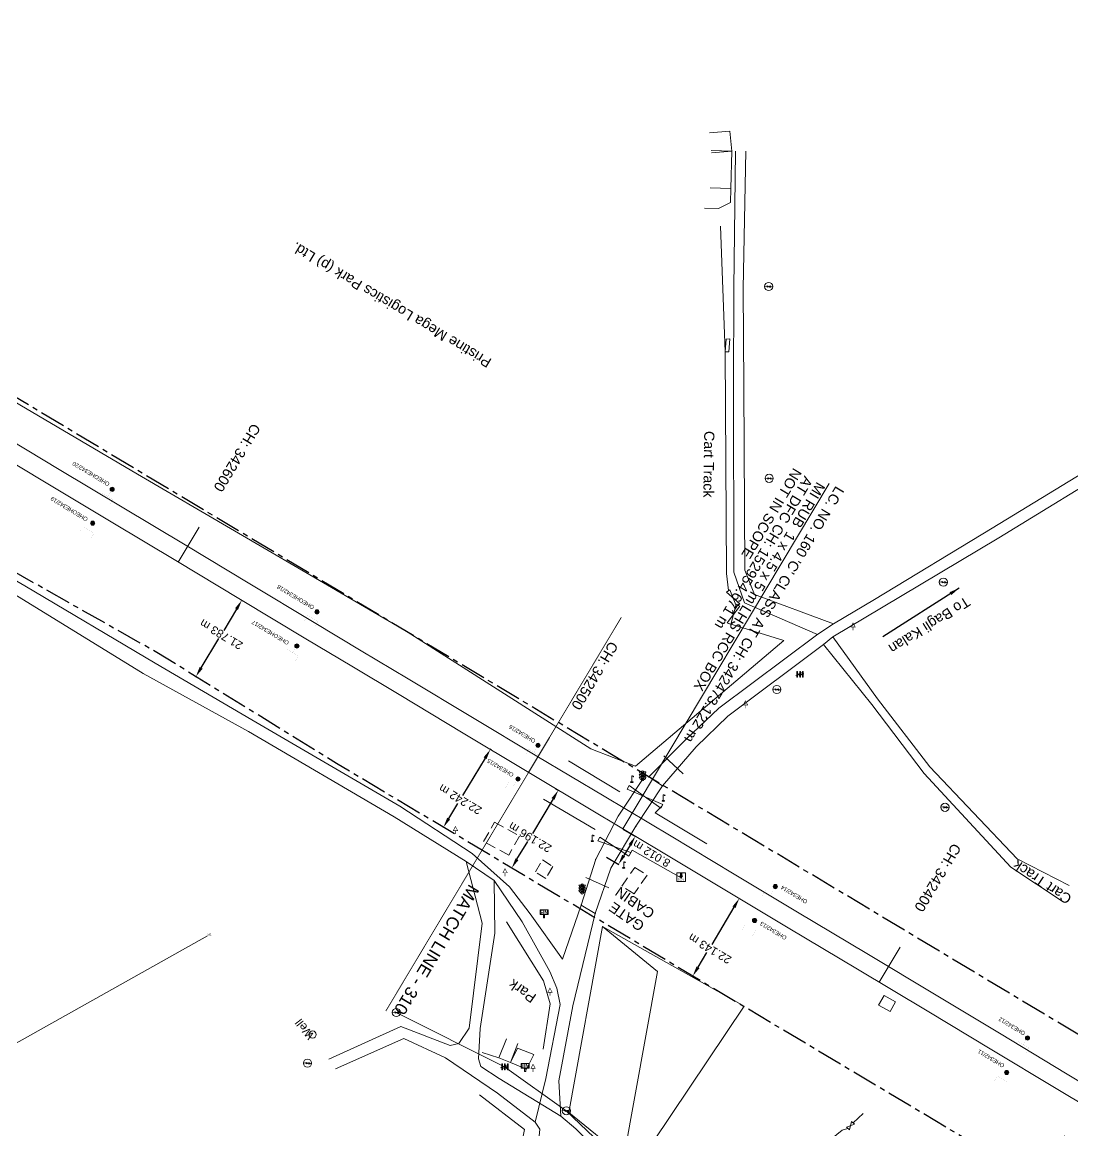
# Model space of a CAD drawing. Header units: metres. Extents: x 593168 to 611286, y 3401475 to 3412398.
# Drawn here: x 608994.7 to 609251.9, y 3402719.2 to 3402990.6 of the extents above; entities that cross this region are included whole.
import ezdxf
from ezdxf.enums import TextEntityAlignment as Align

# ---------------------------------------------------------------- set-up
doc = ezdxf.new("R2010")
doc.units = ezdxf.units.M
doc.header["$MEASUREMENT"] = 0
for name, pattern in [('CENTER', [2, 1.25, -0.25, 0.25, -0.25]), ('DASHED', [0.75, 0.5, -0.25]), ('PHANTOM2', [1.25, 0.625, -0.125, 0.125, -0.125, 0.125, -0.125])]:
    doc.linetypes.add(name, pattern=pattern)
doc.layers.get('Defpoints').update_dxf_attribs({"lineweight": 0})
for name, color, linetype, lineweight in [('Advertisement Board', 251, 'Continuous', 0), ('Arch', 7, 'Continuous', 0), ('Cart Track', 34, 'Continuous', 0), ('Commercial Building Pucca', 251, 'Continuous', 0), ('Compound Wall', 251, 'Continuous', 0), ('DFCC BOUNDARY', 6, 'CENTER', 0), ('Electric Pole', 251, 'Continuous', 0), ('Existing IR Chainage', 7, 'Continuous', 0), ('Existing IR Track', 7, 'Continuous', 0), ('Fence', 251, 'F-LINE', 0), ('Gate', 251, 'Continuous', 0), ('GIUP', 251, 'Continuous', 0), ('Govt buliding', 251, 'Continuous', 0), ('Grill', 251, 'Continuous', 0), ('Lamp_Post', 251, 'Continuous', 0), ('LC DETAILS IN PLAN', 7, 'Continuous', 0), ('Name Board', 251, 'Continuous', 0), ('OHE MAST', 8, 'Continuous', 0), ('OHE MAST TEXT', 8, 'Continuous', 0), ('Parking Area', 251, 'Continuous', 0), ('Pavers', 7, 'Continuous', 0), ('Pow_Line', 134, 'Continuous', 0), ('PROPOSED DFCC TRACK', 1, 'Continuous', 0), ('Religious_Place', 251, 'Continuous', 0), ('Residential Building Pucca', 251, 'Continuous', 0), ('Side Details', 251, 'Continuous', 0), ('Sign Board', 251, 'Continuous', 0), ('Subroad Edge', 34, 'Continuous', 0), ('Text1', 251, 'Continuous', 0), ('Transformer', 251, 'Continuous', 0), ('Trolley Stand', 251, 'Continuous', 0), ('Village Area', 251, 'Continuous', 0), ('Village Area text', 251, 'Continuous', 0), ('Well', 5, 'Continuous', 0)]:
    doc.layers.add(name, color=color, linetype=linetype, lineweight=lineweight)
doc.layers.add('Existing Railway Boundary', color=7, linetype='CENTER')
doc.layers.add('MATCH LINE', color=7, linetype='Continuous')
doc.styles.add('CUT-FILL', font='cut-fill.shx', dxfattribs={"height": 2})
doc.styles.add('NB', font='swissbo.ttf', dxfattribs={"height": 1.5})
doc.styles.get("Standard").update_dxf_attribs({"font": 'arial.ttf'})
doc.styles.add('Style-Arial', font='arial.ttf')
doc.linetypes.add('F-LINE', pattern='A,0.6,["X",Standard,S=0.3,R=0,X=0,Y=-0.15],0.1', length=0.7)
doc.dimstyles.new('ISO-25', dxfattribs={"dimtxt": 2.5, "dimasz": 2.5, "dimexe": 1.25, "dimexo": 0.625, "dimtad": 1, "dimtxsty": 'Standard', "dimcen": 2.5, "dimadec": 0, "dimazin": 0, "dimtfac": 1, "dimtmove": 0, "dimatfit": 3, "dimfxl": 1, "dimarcsym": 0})
doc.dimstyles.get("Standard").update_dxf_attribs({"dimtxt": 2.5, "dimasz": 0.18, "dimexe": 0.18, "dimexo": 0.0625, "dimgap": 0.09, "dimtad": 0, "dimtih": 1, "dimtoh": 1, "dimdec": 3, "dimzin": 0, "dimdsep": 46, "dimtxsty": 'Standard', "dimcen": 0.09, "dimaunit": 1, "dimadec": 4, "dimazin": 0, "dimtfac": 1, "dimtdec": 3, "dimtofl": 0, "dimtmove": 0, "dimatfit": 3, "dimfxl": 1, "dimtolj": 1, "dimtzin": 0, "dimarcsym": 0})

# ---------------------------------------------------------------- blocks, each defined once
blk = doc.blocks.new('GT')
at = {"layer": 'Gate'}
for p, q in [((-0.5, -0.5), (-0.5, 0.5)), ((-0.5, 0.5), (0.5, -0.5)), ((0.5, 0.5), (0.5, -0.5))]:
    blk.add_line(p, q, dxfattribs=at)
blk.add_lwpolyline([(0.5, 0.5), (-0.5, -0.5)], dxfattribs=at)
blk = doc.blocks.new('EP')
blk.add_hatch(color=8).paths.add_polyline_path([(-0.21, -0.05), (-0.21, 0.16), (-0.93, -0.01), (-0.31, 0.07), (-0.31, -0.19), (0.31, 0), (0.31, -0.24), (0.94, -0.01), (0.41, -0.1), (0.43, 0.15)])
at = {"color": 8}
for p, q in [((-0.93, -0.01), (-0.21, 0.16)), ((-0.31, 0.07), (-0.93, -0.01)), ((-0.31, -0.19), (-0.31, 0.07)), ((0.31, 0), (-0.31, -0.19)), ((-0.21, 0.16), (-0.21, -0.05)), ((-0.21, -0.05), (0.43, 0.15)), ((0.31, -0.24), (0.31, 0)), ((0.43, 0.15), (0.41, -0.1)), ((0.94, -0.01), (0.31, -0.24)), ((0.41, -0.1), (0.94, -0.01))]:
    blk.add_line(p, q, dxfattribs=at)
blk.add_circle((0, 0), 1, dxfattribs=at)
blk = doc.blocks.new('3571D')
at = {"layer": 'Advertisement Board'}
blk.add_hatch(color=256, dxfattribs=at).paths.add_polyline_path([(-0.16, 0.51), (-0.3, 0.51), (0.01, -0.01), (0.3, 0.51), (0.15, 0.51), (0.15, 1.14), (-0.16, 1.14)])
for points in [[(-0.3, 0.51), (0.01, -0.01), (0.3, 0.51)], [(-0.3, 0.51), (-0.16, 0.51)], [(-0.16, 0.51), (-0.16, 1.14), (0.15, 1.14), (0.15, 0.51)], [(0.15, 0.51), (0.3, 0.51)]]:
    blk.add_lwpolyline(points, dxfattribs=at)
at = {"layer": 'Sign Board'}
for p, q in [((1.08, 1.24), (-1.04, 1.24)), ((-1.04, 1.24), (-1.04, -0.88)), ((1.08, -0.88), (1.08, 1.24)), ((-1.04, -0.88), (1.08, -0.88))]:
    blk.add_line(p, q, dxfattribs=at)
at = {"layer": 'Sign Board', "style": 'CUT-FILL'}
blk.add_text('3571', height=0.5, dxfattribs=at).set_placement((-0.83, -0.71))
blk = doc.blocks.new('LP')
for points in [[(0, 0), (0, 1.5)], [(0.25, 1.35), (0.44, 1.35)]]:
    blk.add_lwpolyline(points)
for centre, radius, start, end in [((0.07, 0.99), 0.519, 57.6425, 97.3165), ((0.34, 1.33), 0.094, 11.7012, 168.0476)]:
    blk.add_arc(centre, radius, start, end)
at = {"extrusion": (0, 0, -1)}
blk.add_ellipse((0, 0.01), major_axis=(0.308, 0), ratio=0.400495, dxfattribs=at)
blk.add_ellipse((0.35, 1.36), major_axis=(0.0017, 0.0438), ratio=0.461056, start_param=1.74022, end_param=4.575836)
blk = doc.blocks.new('NB')
for p, q in [((-0.98, 0.82), (-0.98, 1.98)), ((-0.98, 1.98), (0.98, 1.98)), ((-0.98, 0.82), (0.98, 0.82)), ((-0.13, 0.82), (-0.13, 0)), ((-0.13, 0), (0.13, 0)), ((0.13, 0.82), (0.13, 0)), ((0.98, 1.98), (0.98, 0.82))]:
    blk.add_line(p, q)
at = {"style": 'NB', "width": 1.025371}
blk.add_text('NB', height=0.988, rotation=180, dxfattribs=at).set_placement((0, 1.39), align=Align.MIDDLE)
blk = doc.blocks.new('SIG')
for color, points in [(1, [(-0.22, 0.42, 0.180295), (-0.01, 0.33, -0.00255), (0.01, 0.33, -0.00255), (0.02, 0.33, 0.180295), (0.23, 0.42, -0.002654), (0.25, 0.44, 0.184495), (0.33, 0.65, 1.000001), (-0.32, 0.65, 0.184495), (-0.24, 0.44, -0.002654)]), (2, [(0.23, -0.23, -0.002654), (0.25, -0.21, 0.184495), (0.33, 0.01, 1.000001), (-0.32, 0.01, 0.184495), (-0.24, -0.21, -0.002654), (-0.22, -0.23, 0.180295), (-0.01, -0.32, -0.00255), (0.01, -0.32, -0.00255), (0.02, -0.32, 0.180295)]), (3, [(0.23, -0.88, -0.002654), (0.25, -0.86, 0.184495), (0.33, -0.64, 1.000001), (-0.32, -0.64, 0.184495), (-0.24, -0.86, -0.002654), (-0.22, -0.88, 0.395599)])]:
    blk.add_hatch(color=color).paths.add_polyline_path(points)
for p, q in [((-0.31, 0.98), (-0.32, -0.9)), ((0.33, -0.9), (0.32, 0.98))]:
    blk.add_line(p, q)
for points in [[(-0.31, 0.98), (-0.81, 0.98, 0.198758), (-0.42, 0.41, 0.003814), (-0.31, 0.39, 0.003814)], [(-0.31, 0.33), (-0.81, 0.33, 0.198758), (-0.42, -0.23, 0.003727), (-0.32, -0.26, 0.003727)], [(0.32, 0.98), (0.82, 0.98, -0.198758), (0.44, 0.41, -0.003814), (0.32, 0.39, -0.003814)], [(0.32, 0.33), (0.82, 0.33, -0.198758), (0.44, -0.23, -0.003727), (0.33, -0.26, -0.003727)], [(-0.32, -0.32), (-0.81, -0.32, 0.198758), (-0.42, -0.88, 0.003639), (-0.32, -0.9)], [(0.33, -0.32), (0.82, -0.32, -0.198758), (0.44, -0.88, -0.003639), (0.33, -0.9)]]:
    blk.add_lwpolyline(points, format="xyb")
for centre, radius, start, end in [((0.01, 0.91), 0.324, 12.4049, 167.5951), ((0.01, 0.81), 0.357, 27.7578, 152.2422), ((0.01, -0.9), 0.324, 181.4572, 358.5428)]:
    blk.add_arc(centre, radius, start, end)
blk = doc.blocks.new('TRF')
blk.add_hatch(color=256).paths.add_polyline_path([(0.22, -0.04), (0.38, 0.42), (-0.98, -0.29), (0.02, 0.04), (-0.18, -0.39), (0.98, 0.09)])
for p, q in [((-0.69, 0.72), (-0.69, -0.72)), ((-0.52, 0.72), (-0.69, 0.72)), ((-0.52, -0.72), (-0.52, 0.72)), ((0, 0.72), (0, -0.72)), ((0.17, 0.72), (0, 0.72)), ((0.17, -0.72), (0.17, 0.72)), ((0.7, 0.72), (0.7, -0.72)), ((0.87, 0.72), (0.7, 0.72)), ((0.87, -0.72), (0.87, 0.72)), ((-0.69, -0.72), (-0.52, -0.72)), ((0, -0.72), (0.17, -0.72)), ((0.7, -0.72), (0.87, -0.72))]:
    blk.add_line(p, q)
blk.add_lwpolyline([(0.22, -0.04), (0.38, 0.42), (-0.98, -0.29), (0.02, 0.04), (-0.18, -0.39), (0.98, 0.09)], close=True)
blk = doc.blocks.new('TSB')
at = {"const_width": 0.132}
blk.add_lwpolyline([(-0.51, 0.84), (0.54, 0.84), (0, 1.85)], close=True, dxfattribs=at)
at = {"const_width": 0.142}
blk.add_lwpolyline([(0, 0.84), (0, 0)], dxfattribs=at)
blk = doc.blocks.new('OHE MAST')
h = blk.add_hatch(color=256)
h.dxf.hatch_style = 1
edge = h.paths.add_edge_path()
edge.add_arc((0, 0), 0.514, 0, 360)
at = {"const_width": 0.01}
for points in [[(1.5, 3.5), (1.5, 2), (-1.5, 2), (-1.5, 3.5)], [(0, 2), (0, 0)]]:
    blk.add_lwpolyline(points, dxfattribs=at)
blk.add_circle((0, 0), 0.514)
blk = doc.blocks.new('*D240')
at = {"layer": 'Defpoints', "color": 0, "transparency": 16777216}
for p in [(609141.73, 3402793.12), (609137.61, 3402786.25), (609140.67, 3402784.42)]:
    blk.add_point(p, dxfattribs=at)
at = {"layer": 'PROPOSED DFCC TRACK', "color": 0, "lineweight": -2, "transparency": 16777216}
for p, q in [((609141.84, 3402793.06), (609144.9, 3402791.23)), ((609143.5, 3402789.15), (609141.95, 3402786.56)), ((609137.72, 3402786.19), (609140.78, 3402784.35))]:
    blk.add_line(p, q, dxfattribs=at)
at = {"layer": 'PROPOSED DFCC TRACK', "color": 0, "transparency": 16777216}
for points in [[(609143.15, 3402789.36), (609143.86, 3402788.93), (609144.79, 3402791.29)], [(609141.6, 3402786.78), (609142.31, 3402786.35), (609140.67, 3402784.42)]]:
    blk.add_solid(points, dxfattribs=at)
at = {"layer": 'PROPOSED DFCC TRACK', "color": 0, "lineweight": 0, "transparency": 16777216, "insert": (609148.75, 3402787.05), "char_height": 2, "attachment_point": 5, "rotation": 149, "style": 'Style-Arial'}
blk.add_mtext('\\A1;8.012 m', dxfattribs=at)
blk = doc.blocks.new('TerminatorOpen_0.5')
at = {"color": 0, "linetype": 'ByBlock', "lineweight": -2}
for q in [(-1, 0.25), (-1, 0), (-1, -0.25)]:
    blk.add_line((0, 0), q, dxfattribs=at)
blk = doc.blocks.new('*D253')
at = {"layer": 'Defpoints', "color": 0, "linetype": 'ByBlock', "ltscale": 5, "transparency": 16777216}
for p in [(609258.59, 3402723.1), (609259.17, 3402722.75), (609247.32, 3402704.26)]:
    blk.add_point(p, dxfattribs=at)
at = {"layer": 'DFCC BOUNDARY', "color": 0, "linetype": 'ByBlock', "lineweight": -2, "ltscale": 5, "transparency": 16777216}
for p, q in [((609258.7, 3402723.03), (609259.27, 3402722.69)), ((609257.88, 3402720.61), (609254.71, 3402715.3)), ((609249.17, 3402706.06), (609253.53, 3402713.33)), ((609247.42, 3402704.19), (609248, 3402703.85))]:
    blk.add_line(p, q, dxfattribs=at)
at = {"layer": 'DFCC BOUNDARY', "color": 0, "linetype": 'ByBlock', "ltscale": 5, "transparency": 16777216}
for points in [[(609257.53, 3402720.82), (609258.24, 3402720.4), (609259.17, 3402722.75)], [(609248.82, 3402706.27), (609249.53, 3402705.85), (609247.89, 3402703.91)]]:
    blk.add_solid(points, dxfattribs=at)
at = {"layer": 'DFCC BOUNDARY', "color": 0, "linetype": 'ByBlock', "ltscale": 5, "transparency": 16777216, "insert": (609254.12, 3402714.32), "char_height": 2, "attachment_point": 5, "rotation": 149, "style": 'Style-Arial'}
blk.add_mtext('\\A1;21.957 m', dxfattribs=at)
blk = doc.blocks.new('*D254')
at = {"layer": 'Defpoints', "color": 0, "linetype": 'ByBlock', "ltscale": 5, "transparency": 16777216}
for p in [(609169.99, 3402776.21), (609170.23, 3402776.07), (609158.61, 3402757.21)]:
    blk.add_point(p, dxfattribs=at)
at = {"layer": 'DFCC BOUNDARY', "color": 0, "linetype": 'ByBlock', "lineweight": -2, "ltscale": 5, "transparency": 16777216}
for p, q in [((609168.94, 3402773.92), (609163.5, 3402764.82)), ((609170.09, 3402776.15), (609170.33, 3402776)), ((609160.14, 3402759.21), (609162.32, 3402762.86)), ((609158.72, 3402757.15), (609158.96, 3402757))]:
    blk.add_line(p, q, dxfattribs=at)
at = {"layer": 'DFCC BOUNDARY', "color": 0, "linetype": 'ByBlock', "ltscale": 5, "transparency": 16777216}
for points in [[(609168.59, 3402774.13), (609169.3, 3402773.71), (609170.23, 3402776.07)], [(609159.78, 3402759.43), (609160.49, 3402759), (609158.85, 3402757.07)]]:
    blk.add_solid(points, dxfattribs=at)
at = {"layer": 'DFCC BOUNDARY', "color": 0, "linetype": 'ByBlock', "ltscale": 5, "transparency": 16777216, "insert": (609163.03, 3402763.77), "char_height": 2, "attachment_point": 5, "rotation": 149, "style": 'Style-Arial'}
blk.add_mtext('\\A1;22.143 m', dxfattribs=at)
blk = doc.blocks.new('*D255')
at = {"layer": 'Defpoints', "color": 0, "linetype": 'ByBlock', "ltscale": 5, "transparency": 16777216}
for p in [(609048.13, 3402849.26), (609048.48, 3402849.06), (609036.91, 3402830.6)]:
    blk.add_point(p, dxfattribs=at)
at = {"layer": 'DFCC BOUNDARY', "color": 0, "linetype": 'ByBlock', "lineweight": -2, "ltscale": 5, "transparency": 16777216}
for p, q in [((609048.24, 3402849.2), (609048.59, 3402848.99)), ((609047.19, 3402846.91), (609044.05, 3402841.69)), ((609038.54, 3402832.53), (609042.87, 3402839.72)), ((609037.01, 3402830.53), (609037.36, 3402830.33))]:
    blk.add_line(p, q, dxfattribs=at)
at = {"layer": 'DFCC BOUNDARY', "color": 0, "linetype": 'ByBlock', "ltscale": 5, "transparency": 16777216}
for points in [[(609046.84, 3402847.13), (609047.55, 3402846.7), (609048.48, 3402849.06)], [(609038.18, 3402832.75), (609038.9, 3402832.32), (609037.25, 3402830.39)]]:
    blk.add_solid(points, dxfattribs=at)
at = {"layer": 'DFCC BOUNDARY', "color": 0, "linetype": 'ByBlock', "ltscale": 5, "transparency": 16777216, "insert": (609043.46, 3402840.71), "char_height": 2, "attachment_point": 5, "rotation": 149, "style": 'Style-Arial'}
blk.add_mtext('\\A1;21.783 m', dxfattribs=at)
blk = doc.blocks.new('*D149')
at = {"layer": 'Defpoints', "color": 0, "linetype": 'ByBlock', "ltscale": 5, "transparency": 16777216}
for p in [(609125.17, 3402803.02), (609125.94, 3402802.56), (609113.78, 3402783.97)]:
    blk.add_point(p, dxfattribs=at)
at = {"layer": 'DFCC BOUNDARY', "color": 0, "linetype": 'ByBlock', "lineweight": -2, "ltscale": 5, "transparency": 16777216}
for p, q in [((609125.28, 3402802.96), (609126.05, 3402802.5)), ((609124.66, 3402800.42), (609119.63, 3402792.01)), ((609115.83, 3402785.66), (609118.45, 3402790.05)), ((609113.89, 3402783.91), (609114.66, 3402783.45))]:
    blk.add_line(p, q, dxfattribs=at)
at = {"layer": 'DFCC BOUNDARY', "color": 0, "linetype": 'ByBlock', "ltscale": 5, "transparency": 16777216}
for points in [[(609124.3, 3402800.63), (609125.01, 3402800.21), (609125.94, 3402802.56)], [(609115.47, 3402785.87), (609116.19, 3402785.45), (609114.55, 3402783.51)]]:
    blk.add_solid(points, dxfattribs=at)
at = {"layer": 'DFCC BOUNDARY', "color": 0, "linetype": 'ByBlock', "ltscale": 5, "transparency": 16777216, "insert": (609119.04, 3402791.03), "char_height": 2, "attachment_point": 5, "rotation": 149, "style": 'Style-Arial'}
blk.add_mtext('\\A1;22.196 m', dxfattribs=at)
blk = doc.blocks.new('*D150')
at = {"layer": 'Defpoints', "color": 0, "linetype": 'ByBlock', "ltscale": 5, "transparency": 16777216}
for p in [(609109.31, 3402812.55), (609109.67, 3402812.33), (609098.2, 3402793.28)]:
    blk.add_point(p, dxfattribs=at)
at = {"layer": 'DFCC BOUNDARY', "color": 0, "linetype": 'ByBlock', "lineweight": -2, "ltscale": 5, "transparency": 16777216}
for p, q in [((609109.56, 3402812.4), (609109.2, 3402812.61)), ((609108.02, 3402810.41), (609102.52, 3402801.27)), ((609099.13, 3402795.64), (609101.36, 3402799.34)), ((609098.09, 3402793.34), (609097.73, 3402793.56))]:
    blk.add_line(p, q, dxfattribs=at)
at = {"layer": 'DFCC BOUNDARY', "color": 0, "linetype": 'ByBlock', "ltscale": 5, "transparency": 16777216}
for points in [[(609107.66, 3402810.62), (609108.38, 3402810.19), (609109.31, 3402812.55)], [(609098.77, 3402795.85), (609099.48, 3402795.42), (609097.84, 3402793.49)]]:
    blk.add_solid(points, dxfattribs=at)
at = {"layer": 'DFCC BOUNDARY', "color": 0, "linetype": 'ByBlock', "ltscale": 5, "transparency": 16777216, "insert": (609101.94, 3402800.31), "char_height": 2, "attachment_point": 5, "rotation": 149, "style": 'Style-Arial'}
blk.add_mtext('\\A1;22.242 m', dxfattribs=at)

msp = doc.modelspace()

# ---------------------------------------------------------------- linework, layer by layer
at = {"layer": 'Arch'}
for points in [[(609151.7587, 3402810.9473, 263.3479), (609156.5077, 3402806.6137, 263.3519)], [(609138.3425, 3402778.6868, 263.7058), (609132.6835, 3402781.1739, 263.6898)]]:
    msp.add_polyline3d(points, dxfattribs=at)
at = {"layer": 'Cart Track'}
for points in [[(609169.3464, 3402959.0239, 261.8174), (609168.9055, 3402925.4833, 261.6894), (609168.8287, 3402901.1567, 261.7734), (609168.9271, 3402855.9447, 261.7344), (609171.4911, 3402848.4448, 261.7994), (609189.391, 3402840.6759, 262.0323)], [(609193.2642, 3402843.2918, 261.9823), (609173.9778, 3402850.4634, 261.7054), (609171.6361, 3402856.4504, 261.7844), (609171.37, 3402901.3805, 261.7544), (609171.1526, 3402925.4274, 261.7774), (609171.8252, 3402959.0231, 261.7224)], [(609250.9932, 3402779.2723, 262.1843), (609238.2298, 3402785.7436, 262.0713), (609216.8935, 3402808.2769, 261.9833), (609204.063, 3402824.9762, 262.0133), (609193.1314, 3402840.0956, 261.9923)], [(609190.8394, 3402838.2518, 262.0313), (609202.6864, 3402823.5232, 262.0203), (609215.4552, 3402806.688, 262.0323), (609236.734, 3402783.7415, 262.1653), (609249.4974, 3402775.2086, 262.1213)]]:
    msp.add_polyline3d(points, dxfattribs=at)
at = {"layer": 'Commercial Building Pucca'}
for points in [[(609167.8952, 3402913.0695, 259.831), (609167.6759, 3402909.9087, 259.8999), (609166.7713, 3402909.8518, 259.843), (609166.9907, 3402913.0133, 259.843)], [(609115.9532, 3402739.3968, 262.5542), (609114.2151, 3402735.9236, 261.4925), (609118.1348, 3402734.2473, 261.9314), (609119.9366, 3402737.8479, 261.9314)]]:
    msp.add_polyline3d(points, close=True, dxfattribs=at)
msp.add_polyline3d([(609116.0306, 3402740.5808, 261.4925), (609114.2151, 3402735.9236, 261.4925), (609111.415, 3402737.0152, 261.3955), (609113.2305, 3402741.6724, 261.3955)], dxfattribs=at)
at = {"layer": 'Compound Wall'}
for points in [[(609161.7188, 3402945.0653, 262.0593), (609165.1497, 3402944.9923, 262.4532), (609168.0988, 3402946.4625, 262.0583), (609168.1343, 3402949.879, 261.9703)], [(609165.6705, 3402940.6099, 262.3732), (609166.7727, 3402909.8981, 259.87)], [(609167.6378, 3402851.4343, 261.8724), (609167.1179, 3402855.6028, 261.4945), (609166.7713, 3402909.8518, 259.843)], [(609144.8227, 3402808.4816, 263.5029), (609181.1596, 3402839.1778, 260.9096), (609167.6936, 3402843.3529, 262.4582)], [(609136.7743, 3402769.2109, 262.9531), (609171.4721, 3402749.6744, 262.3292), (609144.6346, 3402709.8096, 262.1103)], [(609107.2717, 3402738.3589, 261.7694), (609111.415, 3402737.0152, 261.3955)], [(609114.2151, 3402735.9236, 261.4925), (609111.415, 3402737.0152, 261.3955)], [(609116.6462, 3402714.0988, 262.1443), (609117.6544, 3402719.4859, 261.9284), (609106.648, 3402728.0075, 261.1766)], [(609198.0695, 3402721.1437, 263.204), (609200.5852, 3402723.4513, 262.4522)], [(609179.7468, 3402706.6274, 260.9826), (609195.4098, 3402719.3639, 262.0863), (609196.8308, 3402719.7382, 263.3079)]]:
    msp.add_polyline3d(points, dxfattribs=at)
at = {"layer": 'Existing IR Chainage', "color": 7, "linetype": 'Continuous', "lineweight": 13, "flags": 128}
for points in [[(609038.0908, 3402866.9769), (609032.9359, 3402858.4079)], [(609123.7931, 3402815.5003), (609118.6607, 3402806.9178)], [(609209.6063, 3402764.1555), (609204.4731, 3402755.5736)]]:
    msp.add_lwpolyline(points, dxfattribs=at)
at = {"layer": 'Existing IR Track', "color": 0, "lineweight": 15, "flags": 128}
for points in [[(609267.1363, 3402723.1226), (609250.0745, 3402733.3309), (609234.2944, 3402742.8367), (609218.447, 3402752.3829), (609201.4731, 3402762.5553), (609184.4608, 3402772.7507), (609169.0246, 3402782.0274), (609153.5641, 3402791.3187), (609137.1437, 3402801.101), (609120.705, 3402810.8942), (609104.9257, 3402820.3753), (609089.1942, 3402829.8278), (609077.7231, 3402836.7244), (609066.2247, 3402843.6376), (609050.4356, 3402853.1153), (609034.6158, 3402862.6113), (609019.1836, 3402871.8616), (609003.7495, 3402881.113), (608987.6216, 3402890.7851)], [(609264.8724, 3402719.3394), (609247.8226, 3402729.5446), (609232.0259, 3402739.0432), (609216.2274, 3402748.5429), (609199.1874, 3402758.7352), (609182.165, 3402768.917), (609166.7139, 3402778.1693), (609151.2166, 3402787.4493), (609134.8379, 3402797.2438), (609118.3064, 3402807.1296), (609102.647, 3402816.5605), (609086.9637, 3402826.0057), (609075.4286, 3402832.8947), (609064.1631, 3402839.6227), (609048.1343, 3402849.2649), (609032.3351, 3402858.7693), (609016.8918, 3402868.03), (609001.423, 3402877.306), (608985.3338, 3402886.9608)]]:
    msp.add_lwpolyline(points, dxfattribs=at)
at = {"layer": 'Existing Railway Boundary', "ltscale": 5}
msp.add_lwpolyline([(610412.2426, 3402047.4072), (610348.1708, 3402084.3155), (610255.6699, 3402141.9633), (610098.8011, 3402235.9968), (610097.6409, 3402236.5907), (610096.8654, 3402237.0016), (610095.7382, 3402237.4658), (610093.9073, 3402238.4592), (608296.8511, 3403316.4743), (608263.9541, 3403378.7593), (608188.5487, 3403419.3953), (608142.2829, 3403445.4311)], dxfattribs=at)
at = {"layer": 'Existing Railway Boundary', "ltscale": 5, "flags": 128}
msp.add_lwpolyline([(610089.8523, 3402205.9601), (610086.9233, 3402207.5999), (609765.011, 3402386.391), (609614.578, 3402479.3607), (609357.2464, 3402638.6343), (609071.6809, 3402809.1058), (609027.698, 3402836.29), (608983.406, 3402861.337), (608939.535, 3402887.313), (608925.412, 3402894.658), (608894.961, 3402913.367), (608851.4393, 3402938.6596), (608807.387, 3402965.294), (608719.637, 3403017.384), (608676.967, 3403042.83), (608658.67, 3403054.413), (608489.552, 3403156.593), (608405.415, 3403205.216), (608371.0084, 3403228.0502)], dxfattribs=at)
at = {"layer": 'Fence'}
msp.add_lwpolyline([(608372.1017, 3403313.3551), (608381.8617, 3403288.2371), (608369.5508, 3403278.9481), (608367.1131, 3403271.5311), (608370.3664, 3403268.909), (608376.3973, 3403268.3341), (608386.7125, 3403262.4563), (608551.2206, 3403164.1511), (608632.2893, 3403115.0721), (608679.3088, 3403087.3195), (608791.5813, 3403020.1173), (608819.8372, 3403003.1193), (608873.6228, 3402970.6534), (608890.3422, 3402960.78), (608889.8609, 3402959.7253), (608927.3124, 3402936.2233), (609022.9823, 3402879.9395), (609070.4179, 3402852.2172), (609088.9237, 3402841.3128), (609133.9252, 3402812.673), (609144.8227, 3402808.4816)], dxfattribs=at)
at = {"layer": 'Govt buliding', "color": 88, "linetype": 'DASHED', "ltscale": 5}
for points in [[(609110.327, 3402794.7253), (609116.46, 3402791.3543), (609113.8042, 3402786.6793), (609107.6717, 3402790.0501)], [(609120.3494, 3402782.5599), (609122.0734, 3402785.487), (609124.5881, 3402783.8682), (609122.8653, 3402780.9403)], [(609141.4564, 3402779.0606), (609144.6361, 3402783.6273), (609147.6798, 3402781.7966), (609144.5001, 3402777.2299)]]:
    msp.add_lwpolyline(points, close=True, dxfattribs=at)
at = {"layer": 'Grill'}
for points in [[(609140.9954, 3402802.1393, 263.5639), (609128.4138, 3402809.7765, 263.5229)], [(609134.9863, 3402792.9492, 264.0127), (609122.3044, 3402800.3632, 263.179)], [(609151.303, 3402798.6362, 263.9528), (609149.6189, 3402796.9895, 263.7878), (609162.2724, 3402789.4376, 263.4529)], [(609156.0012, 3402781.101, 264.0697), (609144.0351, 3402787.9049, 263.7008), (609143.4657, 3402786.8638, 263.8638)]]:
    msp.add_polyline3d(points, dxfattribs=at)
at = {"layer": 'LC DETAILS IN PLAN', "lineweight": 13, "flags": 128}
msp.add_lwpolyline([(609141.7279, 3402793.1238), (609192.2626, 3402877.6297)], dxfattribs=at)
at = {"layer": 'MATCH LINE', "linetype": 'PHANTOM2', "ltscale": 15, "const_width": 0.2}
msp.add_lwpolyline([(609141.3913, 3402844.9287), (609083.7215, 3402748.4912)], dxfattribs=at)
at = {"layer": 'Parking Area'}
msp.add_polyline3d([(609113.2653, 3402770.3726, 261.5425), (609122.347, 3402755.8813, 261.8704), (609123.9622, 3402750.3068, 260.9496), (609122.2657, 3402739.1835, 260.9476)], dxfattribs=at)
at = {"layer": 'Pavers'}
msp.add_polyline3d([(609147.2012, 3402806.1424, 263.9378), (609148.0775, 3402805.8263, 263.8918), (609151.4797, 3402803.6542, 263.8838), (609144.9329, 3402793.7518, 264.1117), (609138.8351, 3402783.522, 264.0197), (609135.0035, 3402772.4126, 263.244), (609131.5752, 3402774.4314, 263.26), (609135.1207, 3402785.6503, 264.0087), (609140.611, 3402796.2423, 264.1177)], close=True, dxfattribs=at)
for p in [(609147.201, 3402806.142, 263.938), (609148.075, 3402805.825, 263.892), (609151.463, 3402803.679, 263.884), (609140.611, 3402796.242, 264.118), (609144.933, 3402793.752, 264.112), (609135.121, 3402785.65, 264.009), (609138.835, 3402783.522, 264.02), (609131.6, 3402774.51, 263.263), (609135.004, 3402772.413, 263.244)]:
    msp.add_point(p, dxfattribs=at)
at = {"layer": 'Pow_Line', "elevation": 261.6174}
msp.add_lwpolyline([(609210.5288, 3402624.4483), (609195.4915, 3402643.1687), (609171.1459, 3402675.4781), (609146.6162, 3402706.2414), (609127.9082, 3402724.0926), (609112.7833, 3402734.8588), (609086.294, 3402748.1536)], dxfattribs=at)
at = {"layer": 'Religious_Place'}
msp.add_polyline3d([(609141.9559, 3402712.6982, 262.4302), (609128.5263, 3402723.6756, 261.6994), (609136.7743, 3402769.2109, 262.9531), (609150.2158, 3402758.2238, 262.9531)], close=True, dxfattribs=at)
at = {"layer": 'Residential Building Pucca'}
for points in [[(609162.9543, 3402963.4947, 261.9603), (609167.9323, 3402963.9468, 261.9603), (609168.3771, 3402959.0497, 261.9693), (609163.399, 3402958.5976, 261.9693)], [(609163.3803, 3402959.182, 261.9693), (609168.3771, 3402959.0497, 261.9693), (609168.1343, 3402949.879, 261.9703), (609163.1375, 3402950.0113, 261.9703)]]:
    msp.add_polyline3d(points, dxfattribs=at)
at = {"layer": 'Subroad Edge'}
for points in [[(608402.9236, 3403205.2799, 261.7794), (608447.9734, 3403178.8254, 261.6724), (608489.2524, 3403153.763, 261.7084), (608509.5368, 3403141.4102, 261.7624), (608510.5813, 3403140.9156, 261.6494), (608542.2012, 3403121.8496, 261.5725), (608561.3884, 3403110.3475, 261.5974), (608600.3799, 3403087.1901, 261.5365), (608632.0237, 3403068.1545, 261.3345), (608667.6389, 3403046.7611, 261.2535), (608698.717, 3403028.3035, 261.4545), (608732.6187, 3403007.8936, 261.4455), (608773.5101, 3402983.293, 261.4085), (608802.2342, 3402966.1551, 261.3995), (608823.3215, 3402953.5274, 261.3805), (608873.6954, 3402923.2832, 261.4245), (608895.3048, 3402910.6347, 261.3945), (608924.4826, 3402893.7402, 261.5545), (608961.4037, 3402872.4738, 261.6364), (608963.7722, 3402870.9695, 261.6024), (608995.3782, 3402852.5764, 261.7974), (609027.2958, 3402833.6835, 261.7914), (609050.9603, 3402819.817, 261.7324)], [(608402.2101, 3403202.5395, 261.6934), (608447.0309, 3403175.6578, 261.6994), (608487.6698, 3403151.187, 261.7504), (608506.7002, 3403139.657, 261.7714), (608508.8337, 3403137.7151, 261.6704), (608540.454, 3403119.2671, 261.5855), (608557.6681, 3403108.9675, 261.6004), (608598.9065, 3403084.5015, 261.5405), (608630.3974, 3403065.5794, 261.3595), (608666.4443, 3403043.8401, 261.3145), (608697.0171, 3403025.6076, 261.4265), (608731.4738, 3403005.0286, 261.4545), (608769.8583, 3402981.8648, 261.3995), (608799.6976, 3402963.9823, 261.4685), (608821.6607, 3402951.0564, 261.4365), (608871.9623, 3402920.5771, 261.4815), (608891.8406, 3402908.9645, 261.4495), (608894.1519, 3402907.655, 261.4235), (608894.8499, 3402907.248, 261.4385), (608923.1103, 3402890.9677, 261.5535), (608959.5699, 3402869.9685, 261.6674), (608992.9543, 3402850.5177, 261.8394), (609024.3822, 3402831.166, 261.8384), (609050.1042, 3402816.9216, 261.7424)], [(609148.0775, 3402805.8263, 263.8918), (609157.1887, 3402814.9627, 263.205), (609165.2571, 3402822.6179, 262.4782), (609189.4263, 3402840.728, 262.0323), (609193.262, 3402843.3001, 261.9823), (609203.3175, 3402849.27, 261.9064), (609232.1485, 3402866.6774, 261.9383), (609263.0471, 3402885.5782, 261.9224), (609285.958, 3402900.0933, 261.9743), (609320.9596, 3402922.6529, 262.0143)], [(609151.4797, 3402803.6542, 263.8838), (609159.7194, 3402813.2228, 263.172), (609167.4539, 3402820.6731, 262.4362), (609190.8394, 3402838.2518, 262.0313), (609193.1314, 3402840.0956, 261.9923), (609205.0334, 3402847.1754, 261.9304), (609233.75, 3402864.3521, 261.9413), (609264.6952, 3402883.308, 261.9324), (609287.5678, 3402897.682, 261.9903), (609322.5792, 3402920.0133, 262.1613)], [(609050.9603, 3402819.817, 261.7324), (609087.1284, 3402798.6723, 261.5285), (609104.9015, 3402787.0558, 261.5725), (609113.9634, 3402778.936, 261.5964), (609119.0391, 3402772.329, 261.6544)], [(609050.1042, 3402816.9216, 261.7424), (609085.7723, 3402796.0792, 261.5555), (609103.3973, 3402785.1225, 261.5115), (609110.2361, 3402780.4915, 261.5465), (609117.0944, 3402770.343, 261.6414)], [(609069.7509, 3402736.7478, 262.0143), (609087.4194, 3402744.7333, 261.8874), (609099.4686, 3402740.057, 261.8554), (609101.5845, 3402740.5748, 261.8284), (609104.1441, 3402744.2997, 261.8454), (609107.2919, 3402770.0543, 261.7104), (609103.3973, 3402785.1225, 261.5115)], [(609110.2361, 3402780.4915, 261.5465), (609110.3899, 3402767.6028, 261.8034), (609106.8263, 3402744.2557, 261.8784), (609106.3858, 3402736.831, 261.9074), (609106.9554, 3402734.9529, 261.8824), (609111.5121, 3402731.9671, 261.8514), (609126.5634, 3402722.7797, 261.9653), (609130.241, 3402719.6889, 262.0183), (609148.4426, 3402701.2419, 261.9703)], [(609131.5752, 3402774.4314, 263.26), (609126.9494, 3402761.2034, 262.1243), (609119.0391, 3402772.329, 261.6544)], [(609126.5634, 3402722.7797, 261.9653), (609126.0801, 3402731.4085, 261.9363), (609129.4742, 3402749.8138, 262.0983), (609134.9887, 3402772.3972, 263.243)], [(609117.0944, 3402770.343, 261.6414), (609123.8782, 3402758.1929, 261.9663), (609125.5854, 3402754.0871, 261.9913), (609126.4173, 3402750.0871, 262.0173), (609122.9114, 3402732.0193, 261.9583), (609120.2678, 3402721.3051, 261.9643)], [(609114.0345, 3402673.8968, 261.9144), (609118.4161, 3402701.1969, 262.0583), (609121.0669, 3402716.2402, 262.1483), (609121.4248, 3402719.6132, 261.9713), (609120.2678, 3402721.3051, 261.9643), (609111.0931, 3402728.4036, 261.8884), (609098.3656, 3402737.0846, 261.8704), (609088.1564, 3402741.7519, 261.8334), (609071.4157, 3402734.3608, 261.9843)]]:
    msp.add_polyline3d(points, dxfattribs=at)
at = {"layer": 'Trolley Stand'}
msp.add_polyline3d([(609207.1637, 3402748.3986, 263.7898), (609204.3144, 3402749.9553, 263.7738), (609205.6565, 3402752.34, 263.7558), (609208.5059, 3402750.7832, 263.7558)], close=True, dxfattribs=at)
at = {"layer": 'Village Area'}
msp.add_polyline3d([(608887.6719, 3402691.1676, 261.1316), (608953.2148, 3402718.1612, 261.1396), (609040.1093, 3402766.9459, 261.6224)], dxfattribs=at)
at = {"layer": 'Well'}
msp.add_circle((609065.8144, 3402742.7534, 261.9693), 0.8792, dxfattribs=at)

# ---------------------------------------------------------------- block references
at = {"layer": 'Electric Pole', "xscale": 0.9997078269177826, "yscale": 0.9997078269177826, "zscale": 0.9997078269177826}
for p in [(609177.4103, 3402925.8787, 261.5855), (609177.557, 3402878.9189, 260.7157), (609220.1963, 3402853.494, 261.9204), (609179.4273, 3402827.2238, 261.9044), (609220.5891, 3402798.3953, 261.7184), (609086.294, 3402748.1536, 261.6384), (609064.5768, 3402735.7414, 261.9983), (609127.9082, 3402724.0926, 261.5395)]:
    msp.add_blockref('EP', p, dxfattribs=at)
at = {"layer": 'Gate'}
for p, xscale, yscale, zscale, rotation in [((609168.7118, 3402849.5952, 156.3202), 4.230856123351375, 0.9997078268772097, 4.230856123351375, 125.3458718831775), ((609168.8203, 3402845.6154, 156.3202), 5.054943617850898, 0.9997078268772034, 5.054943617850898, 63.34587188364824), ((609147.1757, 3402800.9485, 156.3202), 9.461799200538886, 0.9997078268772032, 9.461799200538886, 330.3458718834225), ((609139.6599, 3402788.7392, 156.3202), 8.48561902827943, 0.9997078268772029, 8.48561902827943, 153.3458718824488), ((609197.4501, 3402720.4409, 156.3202), 1.873452467928765, 0.9997078268772032, 1.873452467928765, 48.34587188397819)]:
    msp.add_blockref('GT', p, dxfattribs=dict(at, xscale=xscale, yscale=yscale, zscale=zscale, rotation=rotation))
at = {"layer": 'GIUP', "xscale": 0.9997078269177826, "yscale": 0.9997078269177826, "zscale": 0.9997078269177826}
msp.add_blockref('3571D', (609156.0012, 3402781.101, 264.0697), dxfattribs=at)
at = {"layer": 'Lamp_Post', "xscale": 0.9997078269177826, "yscale": 0.9997078269177826, "zscale": 0.9997078269177826}
for p in [(609143.9466, 3402804.5535, 263.9907), (609151.6349, 3402799.9551, 264.1357), (609134.2568, 3402790.0896, 263.8178), (609141.9499, 3402783.5421, 263.8408)]:
    msp.add_blockref('LP', p, dxfattribs=at)
at = {"layer": 'Name Board', "xscale": 0.9997078269177826, "yscale": 0.9997078269177826, "zscale": 0.9997078269177826}
for p in [(609122.4713, 3402771.3278, 261.8074), (609117.8316, 3402733.7087, 261.8964)]:
    msp.add_blockref('NB', p, dxfattribs=at)
at = {"layer": 'OHE MAST', "rotation": 149.0208306544456}
for p in [(609016.7686, 3402876.2359), (609011.9708, 3402867.9405), (609066.9042, 3402846.2309), (609061.9777, 3402837.8784), (609120.9843, 3402813.5657), (609116.0729, 3402805.3233), (609179.0631, 3402778.9763), (609173.9786, 3402770.6858), (609240.7862, 3402741.9183), (609235.6853, 3402733.4765)]:
    msp.add_blockref('OHE MAST', p, dxfattribs=at)
at = {"layer": 'Sign Board', "xscale": 0.9997078269177826, "yscale": 0.9997078269177826, "zscale": 0.9997078269177826}
for name, p in [('TSB', (609198.0784, 3402841.6813, 262.0373)), ('TSB', (609171.7485, 3402822.5964, 262.3662)), ('SIG', (609146.5705, 3402806.0726, 264.2867)), ('TSB', (609100.7624, 3402791.8428, 261.3465)), ('TSB', (609112.9031, 3402781.5042, 261.6584)), ('SIG', (609131.7835, 3402778.3785, 263.7698)), ('TSB', (609123.8889, 3402752.2661, 261.9024)), ('TSB', (609119.7681, 3402733.6188, 261.9164))]:
    msp.add_blockref(name, p, dxfattribs=at)
at = {"layer": 'Transformer', "xscale": 0.9997078269177826, "yscale": 0.9997078269177826, "zscale": 0.9997078269177826}
for p in [(609185.0425, 3402830.9416, 261.8524), (609112.7841, 3402734.8585, 261.8624)]:
    msp.add_blockref('TRF', p, dxfattribs=at)

# ---------------------------------------------------------------- texts
at = {"layer": 'Cart Track'}
for rotation, p in [(269.246812, (609161.6576, 3402890.5257, 156.3202)), (146.235526, (609251.8458, 3402776.5722, 156.3202))]:
    msp.add_text('Cart Track', height=2.5, rotation=rotation, dxfattribs=at).set_placement(p)
at = {"layer": 'Existing IR Chainage', "color": 7, "lineweight": 0, "char_height": 2.5, "attachment_point": 6, "line_spacing_factor": 0.60036, "style": 'Style-Arial'}
for s, insert, rotation in [('CH: 342600', (609042.5316, 3402875.9754), 238.969835), ('CH: 342500', (609130.0889, 3402822.5967), 239.120504), ('CH: 342400', (609214.0244, 3402773.1652), 239.114628)]:
    msp.add_mtext(s, dxfattribs=dict(at, insert=insert, rotation=rotation))
at = {"layer": 'LC DETAILS IN PLAN', "color": 10, "style": 'Style-Arial'}
for s, p in [(' AT DFC CH: 152954.671 m', (609186.7086, 3402880.5354)), ('NOT IN SCOPE', (609183.5204, 3402881.6572)), ('MI RUB  1 x 4.5 x 5 m LHS RCC BOX', (609189.2538, 3402878.2304))]:
    msp.add_text(s, height=2.5, rotation=239, dxfattribs=at).set_placement(p)
at = {"layer": 'LC DETAILS IN PLAN', "style": 'Style-Arial'}
msp.add_text("LC. NO. 160 'C' CLASS AT CH: 342473.122 m", height=2.5, rotation=239, dxfattribs=at).set_placement((609193.8861, 3402877.2124))
at = {"layer": 'MATCH LINE', "linetype": 'Continuous'}
msp.add_text('MATCH LINE - 310', height=3, rotation=239.034667, dxfattribs=at).set_placement((609104.1806, 3402779.7458))
at = {"layer": 'OHE MAST TEXT'}
for s, p in [('OHEOHE342/20', (609016.2544, 3402877.7824, 265.835)), ('OHEOHE342/19', (609010.927, 3402869.1728, 267.299)), ('OHEOHE342/18', (609066.3309, 3402847.6005, 265.06)), ('OHEOHE342/17', (609060.151, 3402838.9258, 264.8)), ('OHE342/16', (609120.4865, 3402814.8956, 263.524)), ('OHE342/15', (609115.1415, 3402806.5938, 263.516)), ('OHE342/14', (609187.048, 3402775.5631, 263.617)), ('OHE342/13', (609181.9591, 3402766.7157, 263.587)), ('OHE342/12', (609240.3507, 3402743.3311, 263.593)), ('OHE342/11', (609235.2374, 3402735.4254, 263.557))]:
    msp.add_text(s, height=1, rotation=149, dxfattribs=at).set_placement(p)
at = {"layer": 'Side Details'}
msp.add_text('Pristine Mega Logistics Park (p) Ltd.', height=2.5, rotation=149, dxfattribs=at).set_placement((609109.8376, 3402908.0028, 312.6404))
at = {"layer": 'Subroad Edge'}
msp.add_text('To Bagli Kalan', height=2.5, rotation=212.308621, dxfattribs=at).set_placement((609225.695, 3402850.0834))
at = {"layer": 'Text1', "color": 88}
for s, p in [('CABIN', (609149.7768, 3402772.9893, 156.3202)), ('CABIN', (609149.7768, 3402772.9893, 156.3202)), ('GATE', (609147.2806, 3402769.9029, 156.3202)), ('GATE', (609147.2806, 3402769.9029, 156.3202))]:
    msp.add_text(s, height=2.5, rotation=145.065148, dxfattribs=at).set_placement(p)
at = {"layer": 'Text1'}
msp.add_text('Park', height=2.5, rotation=145.065148, dxfattribs=at).set_placement((609120.7916, 3402752.3656, 47.644))
msp.add_text('Park', height=2.5, rotation=145.065148, dxfattribs=at).set_placement((609120.7916, 3402752.3656, 47.644))
at = {"layer": 'Village Area text'}
msp.add_text('VB', height=0.5, dxfattribs=at).set_placement((609040.109, 3402766.946, 261.622))
at = {"layer": 'Well'}
msp.add_text('Well', height=1.99942, rotation=128.027773, dxfattribs=at).set_placement((609066.3148, 3402742.5451, 156.3202))

# ---------------------------------------------------------------- dimensions: what is measured, and where the dimension line sits
at = {"layer": 'DFCC BOUNDARY', "color": 7, "linetype": 'ByBlock', "ltscale": 5}
for base, p1, p2, angle, picture, middle in [((609048.4808, 3402849.0564), (609036.9057, 3402830.599), (609048.1346, 3402849.2647), 58.969835, '*D255', (609043.4576, 3402840.7063)), ((609109.3102, 3402812.5476), (609098.1953, 3402793.2777), (609109.6699, 3402812.3309), 58.941816, '*D150', (609101.938, 3402800.3065)), ((609125.9405, 3402802.5645), (609113.7821, 3402783.973), (609125.1739, 3402803.0229), 59.120504, '*D149', (609119.0425, 3402791.0294)), ((609170.2275, 3402776.0653), (609158.6096, 3402757.2127), (609169.9856, 3402776.2102), 59.086225, '*D254', (609163.0272, 3402763.7674)), ((609259.1671, 3402722.7543), (609247.3159, 3402704.2585), (609258.5925, 3402723.0982), 59.097213, '*D253', (609254.1174, 3402714.3179))]:
    dim = msp.add_linear_dim(base=base, p1=p1, p2=p2, angle=angle, dimstyle='Standard', override={"dimtxt": 2, "dimasz": 2.5, "dimexe": 0.125, "dimexo": 0.125, "dimgap": 0.125, "dimtad": 1, "dimtih": 0, "dimtoh": 0, "dimdec": 3, "dimzin": 11, "dimpost": ' m', "dimtxsty": 'Style-Arial', "dimsah": 1, "dimadec": 4, "dimazin": 3, "dimtmove": 2, "dimatfit": 1, "dimldrblk": 'TerminatorOpen_0.5', "dimfrac": 2, "dimtzin": 11}, dxfattribs=at)
    dim.commit()
    dim.dimension.update_dxf_attribs({"geometry": picture, "text_midpoint": middle, "dimtype": 129, "text_rotation": 149})
at = {"layer": 'PROPOSED DFCC TRACK', "color": 10, "lineweight": 0}
dim = msp.add_linear_dim(base=(609140.6697, 3402784.4169), p1=(609141.7279, 3402793.1238), p2=(609137.6089, 3402786.2513), angle=239.064004, dimstyle='Standard', override={"dimtxt": 2, "dimasz": 2.5, "dimexe": 0.125, "dimexo": 0.125, "dimgap": 0.125, "dimtad": 1, "dimtih": 0, "dimtoh": 0, "dimdec": 3, "dimzin": 11, "dimpost": ' m', "dimtxsty": 'Style-Arial', "dimsah": 1, "dimadec": 4, "dimazin": 3, "dimtmove": 2, "dimatfit": 1, "dimldrblk": 'TerminatorOpen_0.5', "dimfrac": 2, "dimtzin": 11}, dxfattribs=at)
dim.commit()
dim.dimension.update_dxf_attribs({"geometry": '*D240', "text_midpoint": (609148.7544, 3402787.0499), "dimtype": 129, "text_rotation": 149})

# ---------------------------------------------------------------- leaders
at = {"layer": 'Subroad Edge'}
msp.add_leader([(609224.041, 3402852.0498), (609205.4051, 3402840.0762)], dimstyle='ISO-25', override={"dimtxt": 3, "dimasz": 2.5, "dimgap": 0.625, "dimtad": 0, "dimdec": 3, "dimzin": 2, "dimtdec": 3}, dxfattribs=at)

doc.saveas('drawing.dxf')
